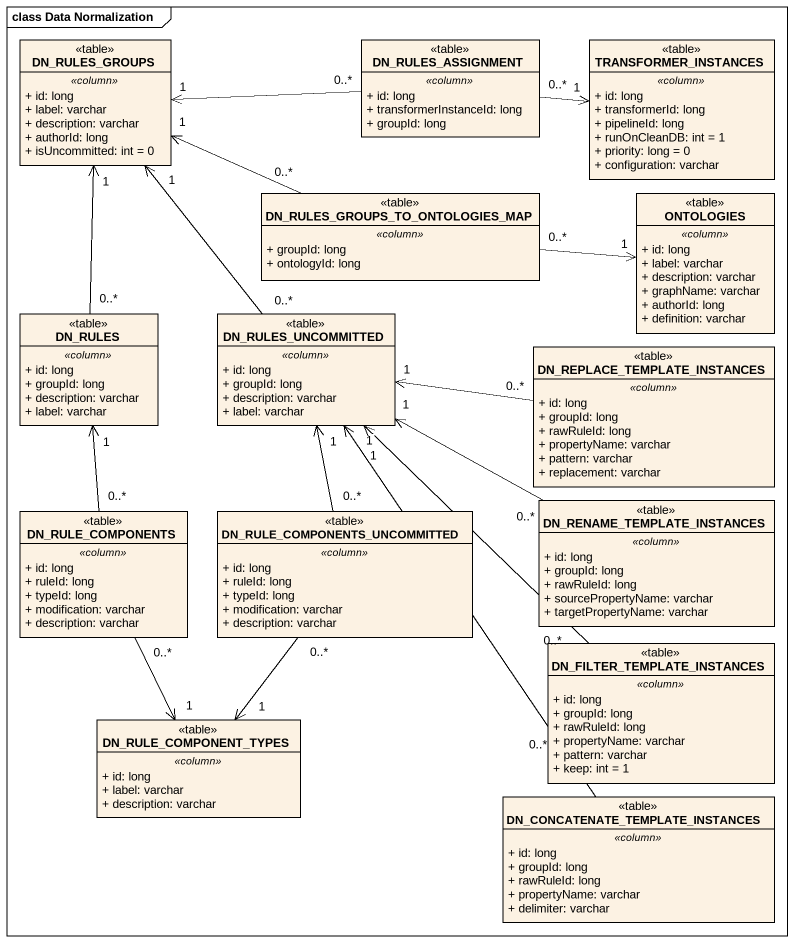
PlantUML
@startuml
mainframe class Data Normalization
hide circle
hide empty members
skinparam classAttributeIconSize 0
class DN_RULES_GROUPS <<table>> {
  .. <<column>> ..
  + id: long
  + label: varchar
  + description: varchar
  + authorId: long
  + isUncommitted: int = 0
}
class DN_RULES_ASSIGNMENT <<table>> {
  .. <<column>> ..
  + id: long
  + transformerInstanceId: long
  + groupId: long
}
class TRANSFORMER_INSTANCES <<table>> {
  .. <<column>> ..
  + id: long
  + transformerId: long
  + pipelineId: long
  + runOnCleanDB: int = 1
  + priority: long = 0
  + configuration: varchar
}
class "DN_RULES_GROUPS_TO_ONTOLOGIES_MAP" as DN_RULES_GROUPS_TO <<table>> {
  .. <<column>> ..
  + groupId: long
  + ontologyId: long
}
class ONTOLOGIES <<table>> {
  .. <<column>> ..
  + id: long
  + label: varchar
  + description: varchar
  + graphName: varchar
  + authorId: long
  + definition: varchar
}
class DN_RULES <<table>> {
  .. <<column>> ..
  + id: long
  + groupId: long
  + description: varchar
  + label: varchar
}
class DN_RULES_UNCOMMITTED <<table>> {
  .. <<column>> ..
  + id: long
  + groupId: long
  + description: varchar
  + label: varchar
}
class "DN_REPLACE_TEMPLATE_INSTANCES" as DN_REPLACE_TEMPLATE <<table>> {
  .. <<column>> ..
  + id: long
  + groupId: long
  + rawRuleId: long
  + propertyName: varchar
  + pattern: varchar
  + replacement: varchar
}
class DN_RULE_COMPONENTS <<table>> {
  .. <<column>> ..
  + id: long
  + ruleId: long
  + typeId: long
  + modification: varchar
  + description: varchar
}
class "DN_RULE_COMPONENTS_UNCOMMITTED" as DN_RULE_COMPONENTS_2 <<table>> {
  .. <<column>> ..
  + id: long
  + ruleId: long
  + typeId: long
  + modification: varchar
  + description: varchar
}
class DN_RENAME_TEMPLATE_INSTANCES <<table>> {
  .. <<column>> ..
  + id: long
  + groupId: long
  + rawRuleId: long
  + sourcePropertyName: varchar
  + targetPropertyName: varchar
}
class DN_FILTER_TEMPLATE_INSTANCES <<table>> {
  .. <<column>> ..
  + id: long
  + groupId: long
  + rawRuleId: long
  + propertyName: varchar
  + pattern: varchar
  + keep: int = 1
}
class DN_RULE_COMPONENT_TYPES <<table>> {
  .. <<column>> ..
  + id: long
  + label: varchar
  + description: varchar
}
class "DN_CONCATENATE_TEMPLATE_INSTANCES" as DN_CONCATENATE_TEMPLATE <<table>> {
  .. <<column>> ..
  + id: long
  + groupId: long
  + rawRuleId: long
  + propertyName: varchar
  + delimiter: varchar
}
DN_RULES_ASSIGNMENT "0..*" -left-> "1" DN_RULES_GROUPS
DN_RULES_ASSIGNMENT "0..*" -right-> "1" TRANSFORMER_INSTANCES
DN_RULES_GROUPS_TO "0..*" -left-> "1" DN_RULES_GROUPS
DN_RULES_GROUPS_TO "0..*" -right-> "1" ONTOLOGIES
DN_RULES "0..*" -up-> "1" DN_RULES_GROUPS
DN_RULES_UNCOMMITTED "0..*" -up-> "1" DN_RULES_GROUPS
DN_REPLACE_TEMPLATE "0..*" -left-> "1" DN_RULES_UNCOMMITTED
DN_RULE_COMPONENTS "0..*" -up-> "1" DN_RULES
DN_RULE_COMPONENTS "0..*" --> "1" DN_RULE_COMPONENT_TYPES
DN_RULE_COMPONENTS_2 "0..*" -up-> "1" DN_RULES_UNCOMMITTED
DN_RULE_COMPONENTS_2 "0..*" --> "1" DN_RULE_COMPONENT_TYPES
DN_RENAME_TEMPLATE_INSTANCES "0..*" -left-> "1" DN_RULES_UNCOMMITTED
DN_FILTER_TEMPLATE_INSTANCES "0..*" -up-> "1" DN_RULES_UNCOMMITTED
DN_CONCATENATE_TEMPLATE "0..*" -up-> "1" DN_RULES_UNCOMMITTED
@enduml
